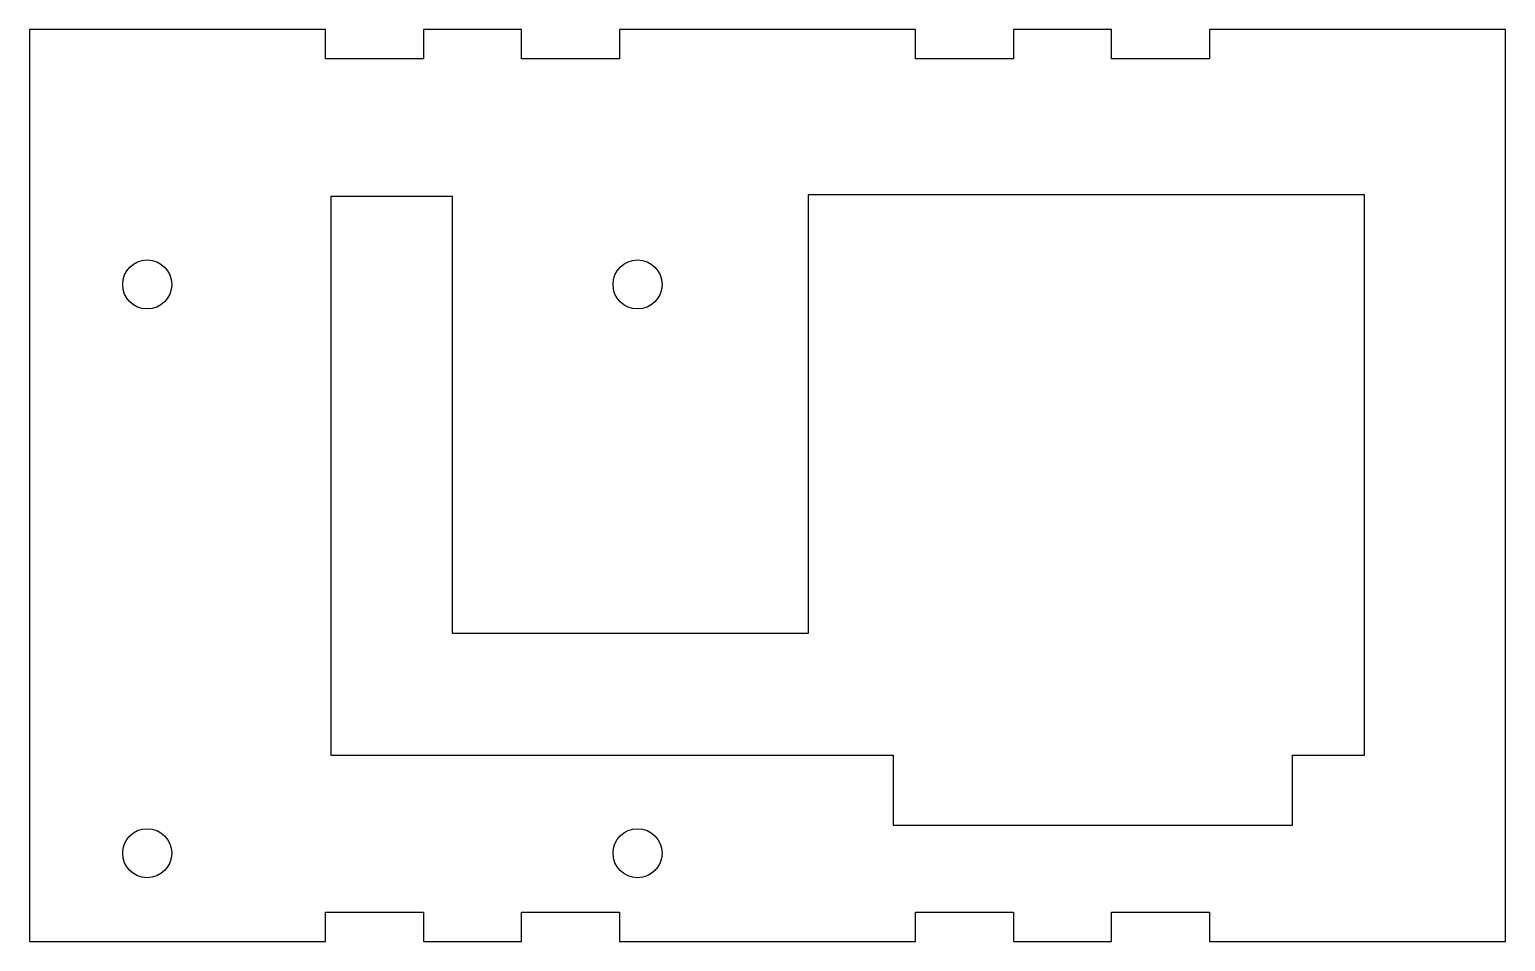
# Model space of a CAD drawing. Extents: x -108 to 42, y -19 to 74.
import ezdxf

# ---------------------------------------------------------------- set-up
doc = ezdxf.new("R2010")
doc.units = 0
doc.header["$MEASUREMENT"] = 0
doc.layers.get('0').update_dxf_attribs({"linetype": 'CONTINUOUS'})

# ---------------------------------------------------------------- blocks, each defined once
blk = doc.blocks.new('SHAPE2DVIEW')
at = {"color": 1}
for p, q in [((-78.06, 74), (-108.23, 74)), ((-108.23, 74), (-108.23, -19)), ((-78.06, 71), (-78.06, 74)), ((-58.06, 74), (-68.06, 74)), ((-68.06, 74), (-68.06, 71)), ((-58.06, 71), (-58.06, 74)), ((-17.9, 74), (-48.06, 74)), ((-48.06, 74), (-48.06, 71)), ((-17.9, 71), (-17.9, 74)), ((2.1, 74), (-7.9, 74)), ((-7.9, 74), (-7.9, 71)), ((2.1, 71), (2.1, 74)), ((42.27, 74), (12.1, 74)), ((12.1, 74), (12.1, 71)), ((42.27, -19), (42.27, 74)), ((-68.06, 71), (-78.06, 71)), ((-48.06, 71), (-58.06, 71)), ((-7.9, 71), (-17.9, 71)), ((12.1, 71), (2.1, 71)), ((-77.5, 56.98), (-77.5, 0)), ((-65.1, 56.98), (-77.5, 56.98)), ((-65.1, 12.4), (-65.1, 56.98)), ((-28.84, 57.13), (-28.84, 12.4)), ((27.9, 57.13), (-28.84, 57.13)), ((27.9, 0), (27.9, 57.13)), ((-28.84, 12.4), (-65.1, 12.4)), ((-77.5, 0), (-20.16, 0)), ((-20.16, 0), (-20.16, -7.14)), ((20.54, 0), (27.9, 0)), ((20.54, -7.14), (20.54, 0)), ((-20.16, -7.14), (20.54, -7.14)), ((-78.06, -19), (-78.06, -16)), ((-78.06, -16), (-68.06, -16)), ((-68.06, -16), (-68.06, -19)), ((-58.06, -19), (-58.06, -16)), ((-58.06, -16), (-48.06, -16)), ((-48.06, -16), (-48.06, -19)), ((-17.9, -19), (-17.9, -16)), ((-17.9, -16), (-7.9, -16)), ((-7.9, -16), (-7.9, -19)), ((2.1, -19), (2.1, -16)), ((2.1, -16), (12.1, -16)), ((12.1, -16), (12.1, -19)), ((-108.23, -19), (-78.06, -19)), ((-68.06, -19), (-58.06, -19)), ((-48.06, -19), (-17.9, -19)), ((-7.9, -19), (2.1, -19)), ((12.1, -19), (42.27, -19))]:
    blk.add_line(p, q, dxfattribs=at)
for centre in [(-96.23, 48), (-46.23, 48), (-96.23, -10), (-46.23, -10)]:
    blk.add_circle(centre, 2.5, dxfattribs=at)

msp = doc.modelspace()

# ---------------------------------------------------------------- block references
at = {"color": 1}
msp.add_blockref('SHAPE2DVIEW', (0, 0), dxfattribs=at)

doc.saveas('drawing.dxf')
